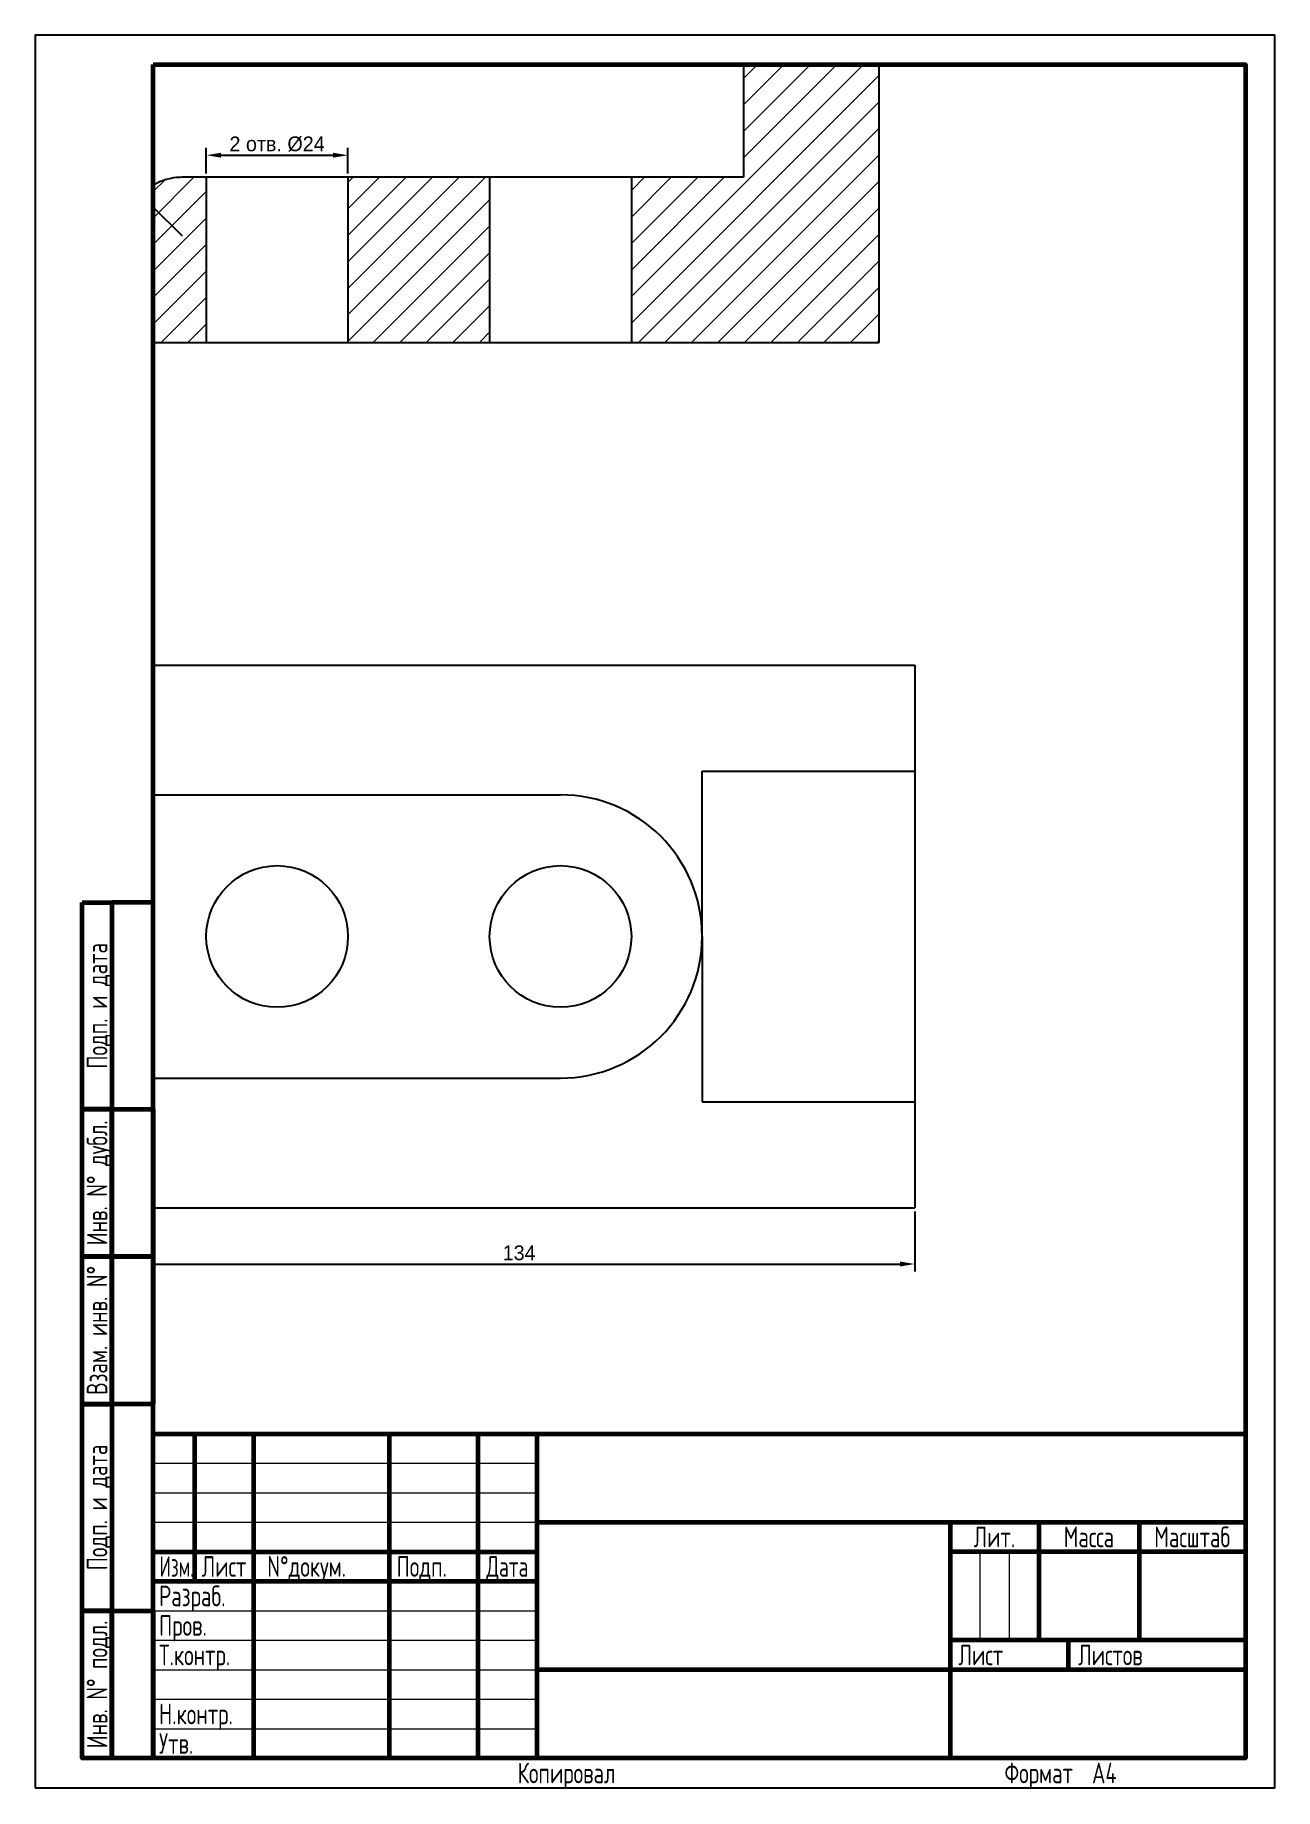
# Paper-space layout 'А4' of a CAD drawing. Header units: millimetres. Extents: x -3 to 207, y -3 to 294.
# The model-space entities are those that its viewports show. They can reach past a viewport. Long polylines and large blocks are cut down to what shows.
import ezdxf
from ezdxf.enums import TextEntityAlignment as Align

# ---------------------------------------------------------------- set-up
doc = ezdxf.new("R2010")
doc.units = ezdxf.units.MM
doc.layers.add('VPORTS', color=3, linetype='Continuous', plot=False)
doc.layers.add('буквы', color=210, linetype='Continuous', plot=False)
doc.layers.add('РАМКА', color=7, linetype='Continuous', lineweight=60)
doc.layers.add('ШТРИХОВКА', color=4, linetype='Continuous', lineweight=20)
doc.styles.add('СПДС', font='geniso.shx', dxfattribs={"width": 0.8})
doc.dimstyles.new('ISO-25', dxfattribs={"dimtxt": 2.5, "dimasz": 2.5, "dimexe": 1.25, "dimexo": 0.625, "dimtad": 1, "dimtxsty": 'Standard', "dimcen": 2.5, "dimadec": 0, "dimazin": 0, "dimtfac": 1, "dimtmove": 0, "dimatfit": 3, "dimfxl": 1, "dimarcsym": 0})

# ---------------------------------------------------------------- blocks, each defined once
blk = doc.blocks.new('*U2')
at = {"color": 0, "linetype": 'Continuous', "lineweight": 25}
blk.add_lwpolyline([(-210, 0), (0, 0), (0, 297), (-210, 297)], close=True, dxfattribs=at)
at = {"color": 0, "linetype": 'Continuous', "lineweight": -2}
for points in [[(-190, 292), (-5, 292), (-5, 5), (-190, 5)], [(-202, 150), (-197, 150), (-197, 115), (-202, 115)], [(-197, 115), (-190, 115), (-190, 150), (-197, 150)], [(-202, 115), (-197, 115), (-197, 90), (-202, 90)], [(-197, 115), (-190, 115), (-190, 90), (-197, 90)], [(-202, 90), (-197, 90), (-197, 65), (-202, 65)], [(-197, 90), (-190, 90), (-190, 65), (-197, 65)], [(-202, 65), (-197, 65), (-197, 30), (-202, 30)], [(-197, 30), (-190, 30), (-190, 65), (-197, 65)], [(-202, 30), (-197, 30), (-197, 5), (-202, 5)], [(-197, 30), (-190, 30), (-190, 5), (-197, 5)]]:
    blk.add_lwpolyline(points, close=True, dxfattribs=at)
at = {"color": 0, "linetype": 'Continuous', "lineweight": 20, "style": 'СПДС', "width": 0.8}
for s, p in [('Подп. и дата', (-199.5, 132.5)), ('Инв. N%%D дубл.', (-199.5, 102.5)), ('Взам. инв. N%%D', (-199.5, 77.5)), ('Подп. и дата', (-199.5, 47.5)), ('Инв. N%%D подл.', (-199.5, 17.5))]:
    blk.add_text(s, height=3.5, rotation=90, dxfattribs=at).set_placement(p, align=Align.MIDDLE_CENTER)
blk = doc.blocks.new('*U3')
at = {"color": 0, "linetype": 'Continuous', "lineweight": -2}
for p, q in [((-178, 55), (-178, 30)), ((-168, 55), (-168, 0)), ((-145, 55), (-145, 0)), ((-130, 55), (-130, 0)), ((-120, 55), (-120, 0)), ((-120, 40), (0, 40)), ((-50, 40), (-50, 0)), ((-35, 40), (-35, 20)), ((-18, 40), (-18, 20)), ((-185, 35), (-120, 35)), ((0, 35), (-50, 35)), ((-185, 30), (-120, 30)), ((0, 20), (-50, 20)), ((-30, 20), (-30, 15)), ((0, 15), (-120, 15))]:
    blk.add_line(p, q, dxfattribs=at)
at = {"color": 0, "linetype": 'Continuous', "lineweight": 20}
for p, q in [((-185, 50), (-120, 50)), ((-185, 45), (-120, 45)), ((-185, 40), (-120, 40)), ((-45, 35), (-45, 20)), ((-40, 35), (-40, 20)), ((-185, 25), (-120, 25)), ((-185, 20), (-120, 20)), ((-185, 15), (-120, 15)), ((-185, 10), (-120, 10)), ((-185, 5), (-120, 5))]:
    blk.add_line(p, q, dxfattribs=at)
at = {"color": 0, "linetype": 'Continuous', "lineweight": -2}
blk.add_lwpolyline([(-185, 55), (0, 55), (0, 0), (-185, 0)], close=True, dxfattribs=at)
at = {"color": 0, "linetype": 'Continuous', "lineweight": 20, "style": 'СПДС'}
for s, width, p in [('Лит.', 0.8, (-42.5, 37.5)), ('Масса', 0.8, (-26.5, 37.5)), ('Масштаб', 0.8, (-9, 37.5)), ('Изм.', 0.7, (-181, 32.5)), ('Лист', 0.8, (-173, 32.5)), ('N%%Dдокум.', 0.8, (-159, 32.5)), ('Подп.', 0.8, (-139.5, 32.5)), ('Дата', 0.75, (-125, 32.5)), ('Лист', 0.8, (-44.82, 17.5)), ('Листов', 0.8, (-22.86, 17.5)), ('Копировал', 0.8, (-115, -2.5)), ('Формат', 0.8, (-35, -2.5))]:
    blk.add_text(s, height=3.5, dxfattribs=dict(at, width=width)).set_placement(p, align=Align.MIDDLE_CENTER)
at = {"color": 0, "linetype": 'Continuous', "lineweight": 20, "style": 'СПДС', "flags": 8}
for tag, height, width, p in [('IZM1', 3.5, 0.8, (-181.5, 50.75)), ('LIST1', 3.5, 0.8, (-173, 50.75)), ('NDOC1', 3.5, 0.7, (-157, 50.75)), ('DAT1', 3.5, 0.6, (-125, 50.75)), ('IZM2', 3.5, 0.8, (-181.5, 45.75)), ('LIST2', 3.5, 0.8, (-173, 45.75)), ('NDOC2', 3.5, 0.7, (-157, 45.75)), ('DAT2', 3.5, 0.6, (-125, 45.75)), ('OBOZNACHEN', 5, 0.8, (-60, 45)), ('IZM3', 3.5, 0.8, (-181.5, 40.75)), ('LIST3', 3.5, 0.8, (-173, 40.75)), ('NDOC3', 3.5, 0.7, (-157, 40.75)), ('DAT3', 3.5, 0.6, (-125, 40.75)), ('IZM4', 3.5, 0.8, (-181.5, 35.75)), ('LIST4', 3.5, 0.8, (-173, 35.75)), ('NDOC4', 3.5, 0.7, (-157, 35.75)), ('DAT4', 3.5, 0.6, (-125, 35.75)), ('NAME-PRODUKT1', 3.5, 0.8, (-85, 32.5)), ('NAME-PRODUKT2', 3.5, 0.8, (-85, 28)), ('DATE1', 3.5, 0.6, (-125, 25.75)), ('NAME-PRODUKT3', 3.5, 0.8, (-85, 23.5)), ('DATE2', 3.5, 0.6, (-125, 20.75)), ('DATE3', 3.5, 0.6, (-125, 15.75)), ('NAME-DOCUMENT', 3.5, 0.8, (-84.97, 16.5)), ('DATE4', 3.5, 0.6, (-125, 10.75)), ('NAME-MAT1', 3.5, 0.8, (-85, 10)), ('DATE5', 3.5, 0.6, (-125, 5.75)), ('NAME-MAT2', 3.5, 0.8, (-85, 5.5)), ('ORGANIZATION', 5, 0.7, (-25, 5.5)), ('ORGANIZATION1', 3.5, 0.8, (-25, 8)), ('ORGANIZATION2', 3.5, 0.8, (-25, 3)), ('DATE6', 3.5, 0.6, (-125, 0.75)), ('NAME-MAT3', 3.5, 0.8, (-85, 1))]:
    blk.add_attdef(tag, text='', height=height, dxfattribs=dict(at, width=width)).set_placement(p, align=Align.CENTER)
for tag, p, width in [('JOB1', (-184, 25.75), 0.8), ('NAME1', (-167, 25.75), 0.7), ('JOB2', (-184, 20.75), 0.8), ('NAME2', (-167, 20.75), 0.7), ('JOB3', (-184, 15.75), 0.8), ('NAME3', (-167, 15.75), 0.7), ('JOB4', (-184, 10.75), 0.8), ('NAME4', (-167, 10.75), 0.7), ('JOB5', (-184, 5.75), 0.8), ('NAME5', (-167, 5.75), 0.7), ('JOB6', (-184, 0.75), 0.8), ('NAME6', (-167, 0.75), 0.7), ('FORMAT', (-25.97, -4.25), 0.8)]:
    blk.add_attdef(tag, p, '', height=3.5, dxfattribs=dict(at, width=width))
at = {"color": 0, "linetype": 'Continuous', "lineweight": 20, "style": 'СПДС', "width": 0.8, "flags": 8}
for tag, p in [('STAGE', (-47.5, 27.5)), ('MASSA', (-26.5, 27.5)), ('SCALE', (-9, 27.5)), ('LIST', (-35, 17.5)), ('LISTS', (-8.32, 17.5))]:
    blk.add_attdef(tag, text='', height=3.5, dxfattribs=at).set_placement(p, align=Align.MIDDLE_CENTER)
blk = doc.blocks.new('*D20')
at = {"layer": 'Defpoints', "color": 0, "transparency": 16777216}
for p in [(112.49, 70.76), (246.49, 70.76), (246.49, 61.25)]:
    blk.add_point(p, dxfattribs=at)
at = {"layer": 'буквы', "color": 0, "lineweight": -2, "transparency": 16777216}
for p, q in [((112.49, 70.13), (112.49, 60)), ((246.49, 70.13), (246.49, 60)), ((114.99, 61.25), (243.99, 61.25))]:
    blk.add_line(p, q, dxfattribs=at)
at = {"layer": 'буквы', "color": 0, "transparency": 16777216}
for points in [[(114.99, 61.67), (114.99, 60.83), (112.49, 61.25)], [(243.99, 61.67), (243.99, 60.83), (246.49, 61.25)]]:
    blk.add_solid(points, dxfattribs=at)
at = {"layer": 'буквы', "color": 0, "transparency": 16777216, "insert": (179.49, 63.13), "char_height": 2.5, "attachment_point": 5}
blk.add_mtext('134', dxfattribs=at)
blk = doc.blocks.new('*D23')
at = {"layer": 'Defpoints', "color": 0, "transparency": 16777216}
for p in [(150.49, 249.14), (126.49, 245.4), (150.49, 245.4)]:
    blk.add_point(p, dxfattribs=at)
at = {"layer": 'буквы', "color": 0, "lineweight": -2, "transparency": 16777216}
for p, q in [((126.49, 246.03), (126.49, 250.39)), ((150.49, 246.03), (150.49, 250.39)), ((128.99, 249.14), (147.99, 249.14))]:
    blk.add_line(p, q, dxfattribs=at)
at = {"layer": 'буквы', "color": 0, "transparency": 16777216}
for points in [[(128.99, 249.56), (128.99, 248.73), (126.49, 249.14)], [(147.99, 249.56), (147.99, 248.73), (150.49, 249.14)]]:
    blk.add_solid(points, dxfattribs=at)
at = {"layer": 'буквы', "color": 0, "transparency": 16777216, "insert": (138.49, 251.02), "char_height": 2.5, "attachment_point": 5}
blk.add_mtext('2 отв. %%C24 ', dxfattribs=at)
blk = doc.blocks.new('*D27')
at = {"layer": 'Defpoints', "color": 0, "transparency": 16777216}
for p in [(115.38, 242.43), (122.49, 235.4)]:
    blk.add_point(p, dxfattribs=at)
at = {"layer": 'буквы', "color": 0, "lineweight": -2, "transparency": 16777216}
for p, q in [((106.33, 251.36), (113.6, 244.19)), ((122.49, 235.4), (115.38, 242.43))]:
    blk.add_line(p, q, dxfattribs=at)
at = {"layer": 'буквы', "color": 0, "transparency": 16777216}
blk.add_solid([(113.89, 244.48), (113.31, 243.89), (115.38, 242.43)], dxfattribs=at)
at = {"layer": 'буквы', "color": 0, "transparency": 16777216, "insert": (110.02, 250.35), "char_height": 2.5, "attachment_point": 5, "rotation": 315.3565}
blk.add_mtext('R10', dxfattribs=at)

msp = doc.modelspace()

# ---------------------------------------------------------------- hatches: boundary and pattern name
at = {"layer": 'ШТРИХОВКА'}
h = msp.add_hatch(dxfattribs=at)
h.set_pattern_fill('ANSI31', color=256)
h.set_pattern_definition([(45, (-1142.9426, -299.0474), (-2.245064, 2.245064), [])])
h.paths.add_polyline_path([(126.494, 245.402), (122.494, 245.402, 0.4142136), (112.494, 235.402), (112.494, 217.402), (126.494, 217.402)])
h.paths.add_polyline_path([(174.494, 245.402), (150.494, 245.402), (150.494, 217.402), (174.494, 217.402)])
h.paths.add_polyline_path([(240.494, 267.402), (246.494, 267.402), (246.494, 279.402), (246.494, 287.402), (210.494, 287.402), (210.494, 279.402), (210.494, 267.402), (217.494, 267.402), (217.494, 245.402), (198.494, 245.402), (198.494, 217.402), (240.494, 217.402)])

# ---------------------------------------------------------------- linework, layer by layer
for p, q in [((217.494, 267.402), (217.494, 245.402)), ((240.494, 217.402), (240.494, 267.402)), ((217.494, 245.402), (122.494, 245.402)), ((126.494, 245.402), (126.494, 217.402)), ((150.494, 245.402), (150.494, 217.402)), ((174.494, 245.402), (174.494, 217.402)), ((198.494, 245.402), (198.494, 217.402)), ((112.494, 217.402), (240.494, 217.402)), ((112.494, 162.756), (246.494, 162.756)), ((246.494, 162.756), (246.494, 70.756)), ((210.494, 116.756), (210.494, 144.756)), ((210.494, 144.756), (246.494, 144.756)), ((112.494, 140.756), (186.494, 140.756)), ((210.494, 116.756), (210.494, 88.756)), ((112.494, 92.756), (186.494, 92.756)), ((210.494, 88.756), (246.494, 88.756)), ((112.494, 70.756), (246.494, 70.756))]:
    msp.add_line(p, q)
for centre in [(138.494, 116.756), (186.494, 116.756)]:
    msp.add_circle(centre, 12)
for centre, radius, start, end in [((122.494, 235.402), 10, 90, 180), ((186.494, 116.756), 24, 270, 90)]:
    msp.add_arc(centre, radius, start, end)

# ---------------------------------------------------------------- dimensions: what is measured, and where the dimension line sits
at = {"layer": 'буквы'}
dim = msp.add_linear_dim(base=(150.494, 249.143), p1=(126.494, 245.402), p2=(150.494, 245.402), text='2 отв. %%C<> ', dimstyle='ISO-25', dxfattribs=at)
dim.commit()
dim.dimension.update_dxf_attribs({"geometry": '*D23', "text_midpoint": (138.494, 251.018)})
dim = msp.add_radius_dim(center=(122.494, 235.402), mpoint=(115.379, 242.429), dimstyle='ISO-25', dxfattribs=at)
dim.commit()
dim.dimension.update_dxf_attribs({"geometry": '*D27', "text_midpoint": (108.706, 249.019), "dimtype": 164})
dim = msp.add_linear_dim(base=(246.494, 61.25), p1=(112.494, 70.756), p2=(246.494, 70.756), dimstyle='ISO-25', dxfattribs=at)
dim.commit()
dim.dimension.update_dxf_attribs({"geometry": '*D20', "text_midpoint": (179.494, 61.25), "dimtype": 160})

psp = doc.layouts.new('А4')

# ---------------------------------------------------------------- block references
at = {"layer": 'РАМКА'}
psp.add_blockref('*U2', (206.66, -3.06), dxfattribs=at)
ref = psp.add_blockref('*U3', (201.66, 1.94), dxfattribs=at)
ref.add_attrib('JOB1', 'Разраб.', (17.66, 27.69), dxfattribs={"layer": '0', "color": 0, "linetype": 'Continuous', "lineweight": 20, "height": 3.5, "style": 'СПДС', "width": 0.8})
ref.add_attrib('JOB2', 'Пров.', (17.66, 22.69), dxfattribs={"layer": '0', "color": 0, "linetype": 'Continuous', "lineweight": 20, "height": 3.5, "style": 'СПДС', "width": 0.8})
ref.add_attrib('JOB3', 'Т.контр.', (17.66, 17.69), dxfattribs={"layer": '0', "color": 0, "linetype": 'Continuous', "lineweight": 20, "height": 3.5, "style": 'СПДС', "width": 0.8})
ref.add_attrib('JOB5', 'Н.контр.', (17.66, 7.69), dxfattribs={"layer": '0', "color": 0, "linetype": 'Continuous', "lineweight": 20, "height": 3.5, "style": 'СПДС', "width": 0.8})
ref.add_attrib('JOB6', 'Утв.', (17.66, 2.69), dxfattribs={"layer": '0', "color": 0, "linetype": 'Continuous', "lineweight": 20, "height": 3.5, "style": 'СПДС', "width": 0.8})
ref.add_attrib('FORMAT', 'A4', (175.69, -2.31), dxfattribs={"layer": '0', "color": 0, "linetype": 'Continuous', "lineweight": 20, "height": 3.5, "style": 'СПДС', "width": 0.8})

# ---------------------------------------------------------------- viewports
at = {"layer": 'VPORTS'}
psp.add_viewport(center=(109.16, 172.94), size=(185, 232), view_center_point=(210, 148.5), view_height=232, dxfattribs=at)

doc.saveas('drawing.dxf')
